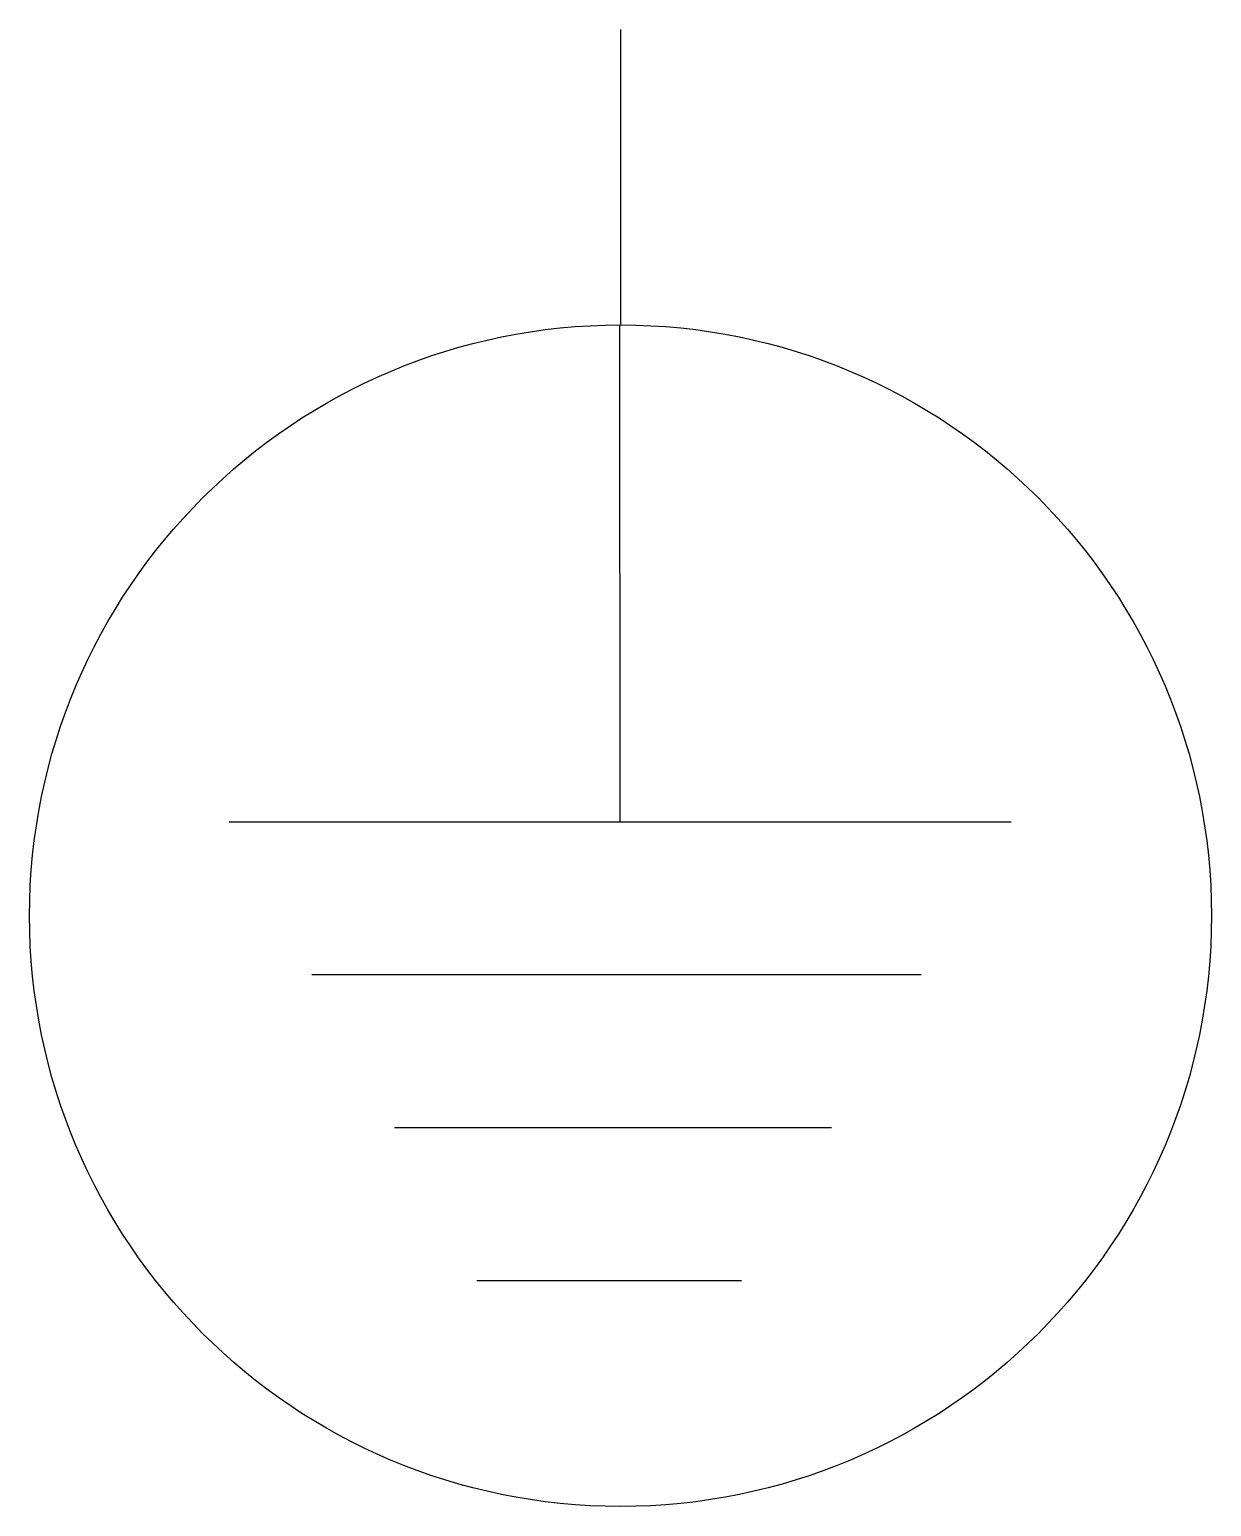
# Model space of a CAD drawing. Header units: millimetres. Extents: x 2525.54 to 2532.74, y 1713.63 to 1722.63.
import ezdxf

# ---------------------------------------------------------------- set-up
doc = ezdxf.new("R2010")
doc.units = ezdxf.units.MM
doc.layers.add('ING-IE-Equipamiento UNI', color=3, linetype='Continuous')

# ---------------------------------------------------------------- blocks, each defined once
blk = doc.blocks.new('PAT 2 - POWEREM')
at = {"color": 2}
for p, q in [((0, 0), (0, -1.125)), ((-0.0014, -3.017), (-0.0021, -1.125)), ((-1.4896, -3.017), (1.4869, -3.017)), ((-1.1753, -3.5994), (1.1449, -3.5994)), ((-0.8611, -4.1817), (0.8028, -4.1817)), ((-0.5469, -4.7641), (0.4608, -4.7641))]:
    blk.add_line(p, q, dxfattribs=at)
at = {"color": 3}
blk.add_circle((0, -3.375), 2.25, dxfattribs=at)

msp = doc.modelspace()

# ---------------------------------------------------------------- block references
at = {"layer": 'ING-IE-Equipamiento UNI', "xscale": 1.6, "yscale": 1.6, "zscale": 1.6}
msp.add_blockref('PAT 2 - POWEREM', (2529.1444, 1722.6271), dxfattribs=at)

doc.saveas('drawing.dxf')
